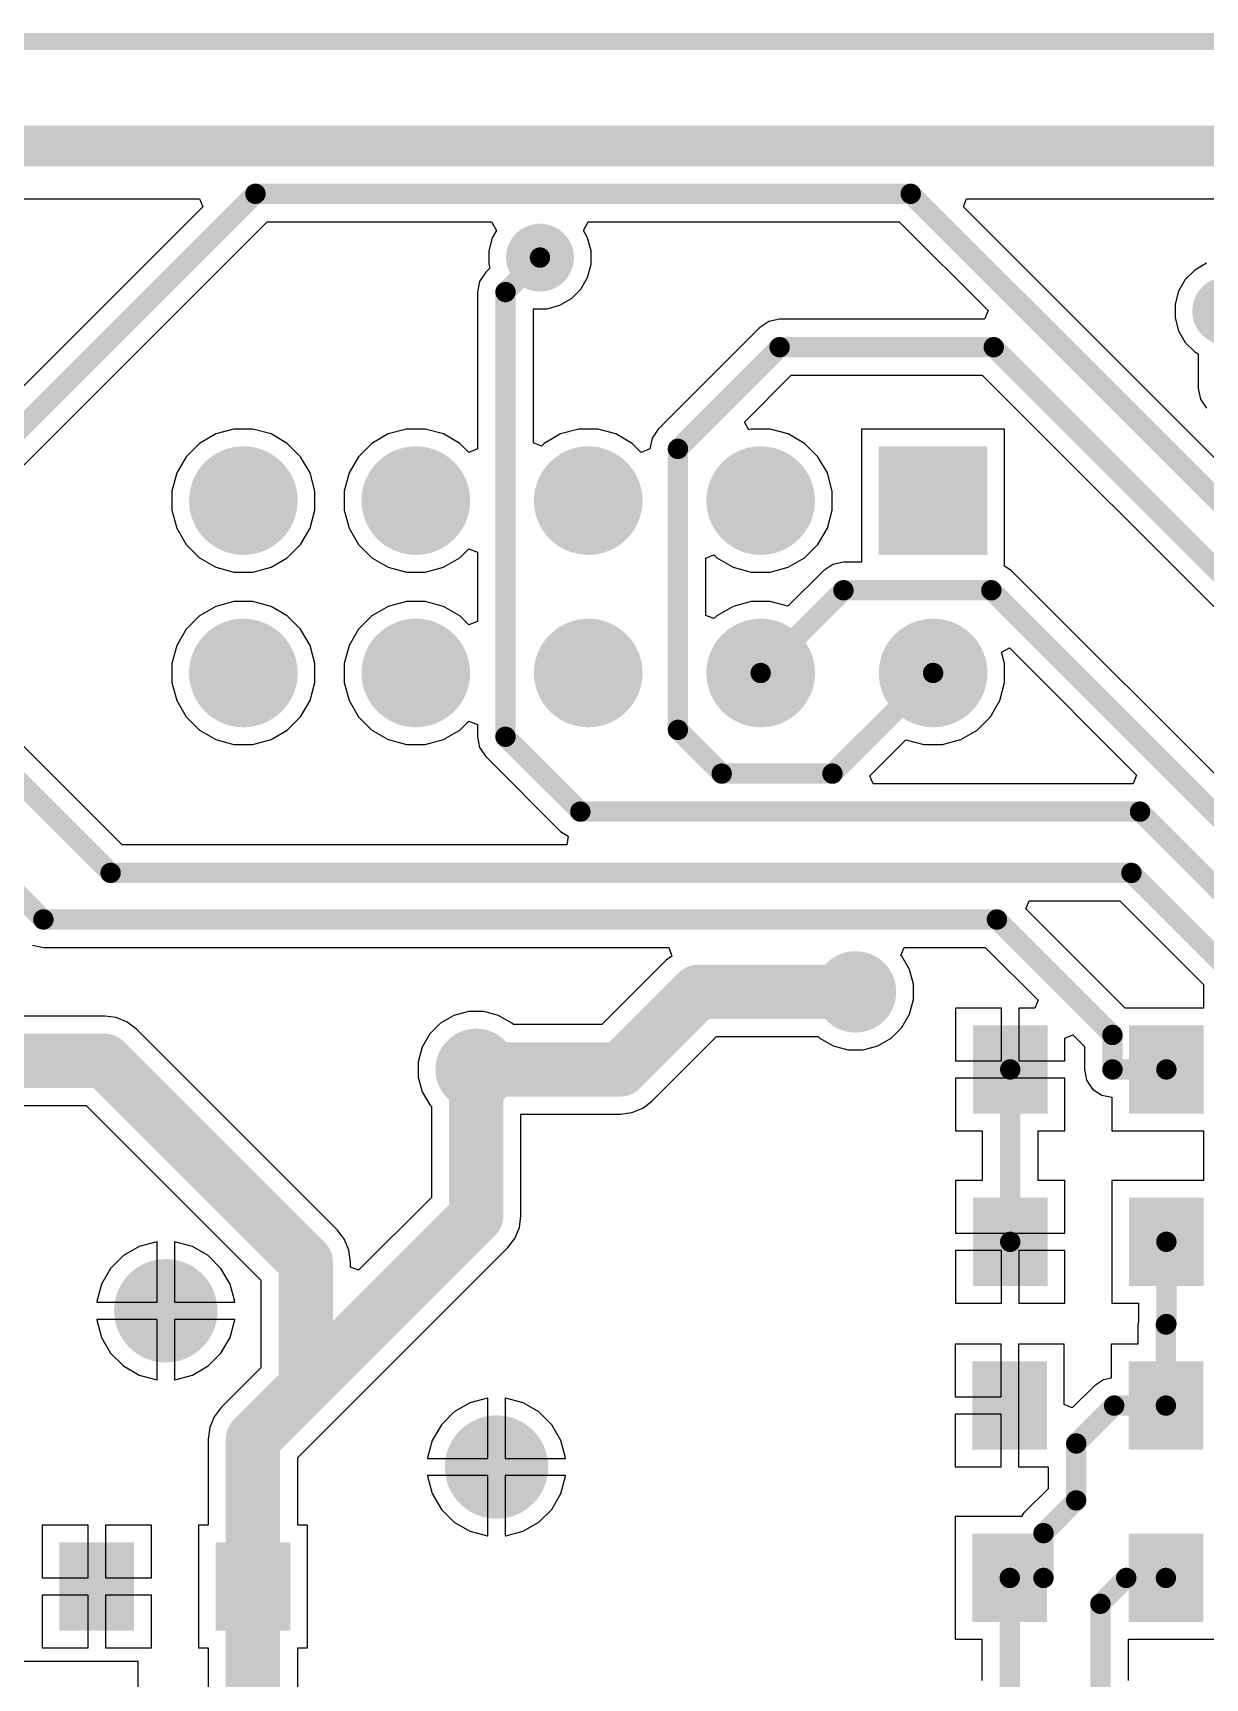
# Model space of a CAD drawing. Header units: millimetres. Extents: x 36.4 to 113.6, y 66.6 to 115.9.
# Drawn here: x 63.83 to 81.1, y 91.62 to 115.86 of the extents above; entities that cross this region are included whole.
import ezdxf

# ---------------------------------------------------------------- set-up
doc = ezdxf.new("R2010")
doc.units = ezdxf.units.MM
for name, color, linetype in [('Mechanical1', 6, 'Continuous'), ('PadHoleLayer', 156, 'Continuous'), ('TopLayer', 1, 'Continuous'), ('ViaHoleLayer', 16, 'Continuous')]:
    doc.layers.add(name, color=color, linetype=linetype)

# ---------------------------------------------------------------- blocks, each defined once
blk = doc.blocks.new('PLD_10_1')
at = {"layer": 'PadHoleLayer'}
h = blk.add_hatch(color=156, dxfattribs=at)
edge = h.paths.add_edge_path()
edge.add_arc((-1.27, 5.08), 0.5, 0, 360)
h = blk.add_hatch(color=156, dxfattribs=at)
edge = h.paths.add_edge_path()
edge.add_arc((1.27, 5.08), 0.5, 0, 360)
h = blk.add_hatch(color=156, dxfattribs=at)
edge = h.paths.add_edge_path()
edge.add_arc((-1.27, 2.54), 0.5, 0, 360)
h = blk.add_hatch(color=156, dxfattribs=at)
edge = h.paths.add_edge_path()
edge.add_arc((1.27, 2.54), 0.5, 0, 360)
h = blk.add_hatch(color=156, dxfattribs=at)
edge = h.paths.add_edge_path()
edge.add_arc((-1.27, 0), 0.5, 0, 360)
h = blk.add_hatch(color=156, dxfattribs=at)
edge = h.paths.add_edge_path()
edge.add_arc((1.27, 0), 0.5, 0, 360)
h = blk.add_hatch(color=156, dxfattribs=at)
edge = h.paths.add_edge_path()
edge.add_arc((-1.27, -2.54), 0.5, 0, 360)
h = blk.add_hatch(color=156, dxfattribs=at)
edge = h.paths.add_edge_path()
edge.add_arc((1.27, -2.54), 0.5, 0, 360)
h = blk.add_hatch(color=156, dxfattribs=at)
edge = h.paths.add_edge_path()
edge.add_arc((-1.27, -5.08), 0.5, 0, 360)
h = blk.add_hatch(color=156, dxfattribs=at)
edge = h.paths.add_edge_path()
edge.add_arc((1.27, -5.08), 0.5, 0, 360)
at = {"layer": 'TopLayer'}
blk.add_hatch(color=1, dxfattribs=at).paths.add_polyline_path([(-2.07, 5.88), (-0.47, 5.88), (-0.47, 4.28), (-2.07, 4.28)])
h = blk.add_hatch(color=1, dxfattribs=at)
edge = h.paths.add_edge_path()
edge.add_arc((1.27, 5.08), 0.8, 0, 360)
h = blk.add_hatch(color=1, dxfattribs=at)
edge = h.paths.add_edge_path()
edge.add_arc((-1.27, 2.54), 0.8, 0, 360)
h = blk.add_hatch(color=1, dxfattribs=at)
edge = h.paths.add_edge_path()
edge.add_arc((1.27, 2.54), 0.8, 0, 360)
h = blk.add_hatch(color=1, dxfattribs=at)
edge = h.paths.add_edge_path()
edge.add_arc((-1.27, 0), 0.8, 0, 360)
h = blk.add_hatch(color=1, dxfattribs=at)
edge = h.paths.add_edge_path()
edge.add_arc((1.27, 0), 0.8, 0, 360)
h = blk.add_hatch(color=1, dxfattribs=at)
edge = h.paths.add_edge_path()
edge.add_arc((-1.27, -2.54), 0.8, 0, 360)
h = blk.add_hatch(color=1, dxfattribs=at)
edge = h.paths.add_edge_path()
edge.add_arc((1.27, -2.54), 0.8, 0, 360)
h = blk.add_hatch(color=1, dxfattribs=at)
edge = h.paths.add_edge_path()
edge.add_arc((-1.27, -5.08), 0.8, 0, 360)
h = blk.add_hatch(color=1, dxfattribs=at)
edge = h.paths.add_edge_path()
edge.add_arc((1.27, -5.08), 0.8, 0, 360)
blk = doc.blocks.new('C0805_24')
at = {"layer": 'TopLayer'}
for points in [[(-1.7, 0.65), (-0.6, 0.65), (-0.6, -0.65), (-1.7, -0.65)], [(0.6, 0.65), (1.7, 0.65), (1.7, -0.65), (0.6, -0.65)]]:
    blk.add_hatch(color=1, dxfattribs=at).paths.add_polyline_path(points)
blk = doc.blocks.new('R0805_45')
at = {"layer": 'TopLayer'}
for points in [[(-1.7, 0.65), (-0.6, 0.65), (-0.6, -0.65), (-1.7, -0.65)], [(0.6, 0.65), (1.7, 0.65), (1.7, -0.65), (0.6, -0.65)]]:
    blk.add_hatch(color=1, dxfattribs=at).paths.add_polyline_path(points)
blk = doc.blocks.new('C0805_53')
at = {"layer": 'TopLayer'}
for points in [[(-1.7, 0.65), (-0.6, 0.65), (-0.6, -0.65), (-1.7, -0.65)], [(0.6, 0.65), (1.7, 0.65), (1.7, -0.65), (0.6, -0.65)]]:
    blk.add_hatch(color=1, dxfattribs=at).paths.add_polyline_path(points)
blk = doc.blocks.new('C0805_55')
at = {"layer": 'TopLayer'}
for points in [[(-1.7, 0.65), (-0.6, 0.65), (-0.6, -0.65), (-1.7, -0.65)], [(0.6, 0.65), (1.7, 0.65), (1.7, -0.65), (0.6, -0.65)]]:
    blk.add_hatch(color=1, dxfattribs=at).paths.add_polyline_path(points)
blk = doc.blocks.new('C0805_56')
at = {"layer": 'TopLayer'}
for points in [[(-1.7, 0.65), (-0.6, 0.65), (-0.6, -0.65), (-1.7, -0.65)], [(0.6, 0.65), (1.7, 0.65), (1.7, -0.65), (0.6, -0.65)]]:
    blk.add_hatch(color=1, dxfattribs=at).paths.add_polyline_path(points)

msp = doc.modelspace()

# ---------------------------------------------------------------- hatches: boundary and pattern name
at = {"layer": 'PadHoleLayer'}
h = msp.add_hatch(color=156, dxfattribs=at)
edge = h.paths.add_edge_path()
edge.add_arc((65.786, 97.028), 0.381, 0, 360)
h = msp.add_hatch(color=156, dxfattribs=at)
edge = h.paths.add_edge_path()
edge.add_arc((70.658, 94.725), 0.381, 0, 360)
at = {"layer": 'TopLayer'}
h = msp.add_hatch(color=1, dxfattribs=at)
edge = h.paths.add_edge_path()
edge.add_arc((71.298, 112.547), 0.5, 0, 360)
h = msp.add_hatch(color=1, dxfattribs=at)
edge = h.paths.add_edge_path()
edge.add_arc((81.407, 111.76), 0.5, 0, 360)
h = msp.add_hatch(color=1, dxfattribs=at)
edge = h.paths.add_edge_path()
edge.add_arc((75.946, 101.727), 0.6, 0, 360)
h = msp.add_hatch(color=1, dxfattribs=at)
edge = h.paths.add_edge_path()
edge.add_arc((70.358, 100.584), 0.6, 0, 360)
h = msp.add_hatch(color=1, dxfattribs=at)
edge = h.paths.add_edge_path()
edge.add_arc((65.786, 97.028), 0.762, 0, 360)
h = msp.add_hatch(color=1, dxfattribs=at)
edge = h.paths.add_edge_path()
edge.add_arc((70.658, 94.725), 0.762, 0, 360)
at = {"layer": 'ViaHoleLayer'}
h = msp.add_hatch(color=16, dxfattribs=at)
edge = h.paths.add_edge_path()
edge.add_arc((71.298, 112.547), 0.2, 0, 360)
h = msp.add_hatch(color=16, dxfattribs=at)
edge = h.paths.add_edge_path()
edge.add_arc((75.946, 101.727), 0.3, 0, 360)
h = msp.add_hatch(color=16, dxfattribs=at)
edge = h.paths.add_edge_path()
edge.add_arc((70.358, 100.584), 0.3, 0, 360)

# ---------------------------------------------------------------- linework, layer by layer
at = {"layer": 'Mechanical1', "const_width": 0.254}
msp.add_lwpolyline([(36.505, 115.731), (113.505, 115.731)], dxfattribs=at)
at = {"layer": 'TopLayer'}
for p, q in [((58.115, 113.411), (66.282, 113.411)), ((66.331, 113.294), (60.34, 107.303)), ((66.282, 113.411), (66.331, 113.294)), ((77.535, 113.294), (77.583, 113.411)), ((82.284, 108.544), (77.535, 113.294)), ((77.583, 113.411), (81.84, 113.411)), ((61.582, 107.38), (67.277, 113.075)), ((67.277, 113.075), (70.586, 113.075)), ((70.586, 113.075), (70.659, 112.948)), ((71.937, 112.948), (72.009, 113.075)), ((72.009, 113.075), (76.588, 113.075)), ((76.588, 113.075), (77.898, 111.766)), ((70.595, 112.838), (70.544, 112.647)), ((70.659, 112.948), (70.595, 112.838)), ((72, 112.838), (71.937, 112.948)), ((72.052, 112.647), (72, 112.838)), ((70.544, 112.647), (70.544, 112.448)), ((72.052, 112.448), (72.052, 112.647)), ((70.499, 112.331), (70.409, 112.197)), ((70.559, 112.391), (70.499, 112.331)), ((70.544, 112.448), (70.559, 112.391)), ((71.901, 112.084), (72, 112.256)), ((72, 112.256), (72.052, 112.448)), ((80.944, 112.363), (80.804, 112.223)), ((81.116, 112.463), (80.944, 112.363)), ((70.409, 112.197), (70.378, 112.039)), ((70.378, 112.039), (70.378, 109.727)), ((71.761, 111.944), (71.901, 112.084)), ((80.704, 112.051), (80.653, 111.859)), ((80.804, 112.223), (80.704, 112.051)), ((71.202, 109.815), (71.202, 111.793)), ((71.202, 111.793), (71.397, 111.793)), ((71.397, 111.793), (71.589, 111.845)), ((71.589, 111.845), (71.761, 111.944)), ((77.898, 111.766), (77.845, 111.639)), ((80.653, 111.859), (80.653, 111.661)), ((74.537, 111.518), (73.039, 110.019)), ((74.671, 111.607), (74.537, 111.518)), ((74.828, 111.639), (74.671, 111.607)), ((77.845, 111.639), (74.828, 111.639)), ((80.653, 111.661), (80.704, 111.469)), ((80.704, 111.469), (80.804, 111.297)), ((80.804, 111.297), (80.944, 111.157)), ((80.944, 111.157), (80.995, 111.127)), ((80.995, 111.127), (80.995, 110.617)), ((74.309, 110.124), (74.999, 110.815)), ((74.999, 110.815), (77.811, 110.815)), ((77.811, 110.815), (81.757, 106.869)), ((80.995, 110.617), (81.026, 110.459)), ((81.026, 110.459), (81.116, 110.326)), ((74.374, 110.01), (74.309, 110.124)), ((66.522, 109.948), (66.282, 109.809)), ((66.79, 110.02), (66.522, 109.948)), ((67.068, 110.02), (66.79, 110.02)), ((67.336, 109.948), (67.068, 110.02)), ((67.576, 109.809), (67.336, 109.948)), ((69.062, 109.948), (68.822, 109.809)), ((69.33, 110.02), (69.062, 109.948)), ((69.608, 110.02), (69.33, 110.02)), ((69.876, 109.948), (69.608, 110.02)), ((70.116, 109.809), (69.876, 109.948)), ((71.602, 109.948), (71.362, 109.809)), ((71.87, 110.02), (71.602, 109.948)), ((72.148, 110.02), (71.87, 110.02)), ((72.416, 109.948), (72.148, 110.02)), ((72.656, 109.809), (72.416, 109.948)), ((72.949, 109.886), (72.918, 109.728)), ((73.039, 110.019), (72.949, 109.886)), ((74.41, 110.02), (74.374, 110.01)), ((74.688, 110.02), (74.41, 110.02)), ((74.956, 109.948), (74.688, 110.02)), ((75.196, 109.809), (74.956, 109.948)), ((78.143, 110.02), (76.035, 110.02)), ((76.035, 110.02), (76.035, 108.057)), ((78.143, 108), (78.143, 110.02)), ((66.086, 109.613), (65.947, 109.373)), ((66.282, 109.809), (66.086, 109.613)), ((67.772, 109.613), (67.576, 109.809)), ((67.911, 109.373), (67.772, 109.613)), ((68.626, 109.613), (68.487, 109.373)), ((68.822, 109.809), (68.626, 109.613)), ((70.251, 109.675), (70.116, 109.809)), ((70.378, 109.727), (70.251, 109.675)), ((71.319, 109.767), (71.202, 109.815)), ((71.362, 109.809), (71.319, 109.767)), ((72.791, 109.675), (72.656, 109.809)), ((72.918, 109.727), (72.791, 109.675)), ((72.918, 109.728), (72.918, 109.727)), ((75.392, 109.613), (75.196, 109.809)), ((75.531, 109.373), (75.392, 109.613)), ((65.947, 109.373), (65.875, 109.105)), ((67.983, 109.105), (67.911, 109.373)), ((68.487, 109.373), (68.415, 109.105)), ((75.603, 109.105), (75.531, 109.373)), ((65.875, 109.105), (65.875, 108.827)), ((67.983, 108.827), (67.983, 109.105)), ((68.415, 109.105), (68.415, 108.827)), ((75.603, 108.827), (75.603, 109.105)), ((65.875, 108.827), (65.947, 108.559)), ((67.911, 108.559), (67.983, 108.827)), ((68.415, 108.827), (68.487, 108.559)), ((75.531, 108.559), (75.603, 108.827)), ((65.947, 108.559), (66.086, 108.319)), ((67.772, 108.319), (67.911, 108.559)), ((68.487, 108.559), (68.626, 108.319)), ((75.392, 108.319), (75.531, 108.559)), ((66.086, 108.319), (66.282, 108.123)), ((67.576, 108.123), (67.772, 108.319)), ((68.626, 108.319), (68.822, 108.123)), ((70.116, 108.123), (70.251, 108.257)), ((70.251, 108.257), (70.378, 108.205)), ((70.378, 108.205), (70.378, 107.187)), ((73.742, 108.117), (73.859, 108.165)), ((73.859, 108.165), (73.902, 108.123)), ((75.196, 108.123), (75.392, 108.319)), ((66.282, 108.123), (66.522, 107.984)), ((66.522, 107.984), (66.79, 107.912)), ((66.79, 107.912), (67.068, 107.912)), ((67.068, 107.912), (67.336, 107.984)), ((67.336, 107.984), (67.576, 108.123)), ((68.822, 108.123), (69.062, 107.984)), ((69.062, 107.984), (69.33, 107.912)), ((69.33, 107.912), (69.608, 107.912)), ((69.608, 107.912), (69.876, 107.984)), ((69.876, 107.984), (70.116, 108.123)), ((73.742, 107.275), (73.742, 108.117)), ((73.902, 108.123), (74.142, 107.984)), ((74.142, 107.984), (74.41, 107.912)), ((74.41, 107.912), (74.688, 107.912)), ((74.688, 107.912), (74.956, 107.984)), ((75.477, 107.936), (74.95, 107.41)), ((74.956, 107.984), (75.196, 108.123)), ((75.611, 108.026), (75.477, 107.936)), ((75.768, 108.057), (75.611, 108.026)), ((76.035, 108.057), (75.768, 108.057)), ((78.238, 107.936), (78.143, 108)), ((84.755, 101.419), (78.238, 107.936)), ((66.522, 107.408), (66.282, 107.269)), ((66.79, 107.48), (66.522, 107.408)), ((67.068, 107.48), (66.79, 107.48)), ((67.336, 107.408), (67.068, 107.48)), ((67.576, 107.269), (67.336, 107.408)), ((69.062, 107.408), (68.822, 107.269)), ((69.33, 107.48), (69.062, 107.408)), ((69.608, 107.48), (69.33, 107.48)), ((69.876, 107.408), (69.608, 107.48)), ((70.116, 107.269), (69.876, 107.408)), ((74.142, 107.408), (73.902, 107.269)), ((74.41, 107.48), (74.142, 107.408)), ((74.688, 107.48), (74.41, 107.48)), ((74.95, 107.41), (74.688, 107.48)), ((66.282, 107.269), (66.086, 107.073)), ((67.772, 107.073), (67.576, 107.269)), ((68.822, 107.269), (68.626, 107.073)), ((70.251, 107.135), (70.116, 107.269)), ((70.378, 107.187), (70.251, 107.135)), ((73.859, 107.227), (73.742, 107.275)), ((73.902, 107.269), (73.859, 107.227)), ((66.086, 107.073), (65.947, 106.833)), ((67.911, 106.833), (67.772, 107.073)), ((68.626, 107.073), (68.487, 106.833)), ((65.947, 106.833), (65.875, 106.565)), ((67.983, 106.565), (67.911, 106.833)), ((68.487, 106.833), (68.415, 106.565)), ((78.098, 106.731), (78.212, 106.797)), ((78.143, 106.565), (78.098, 106.731)), ((78.212, 106.797), (80.087, 104.922)), ((65.875, 106.565), (65.875, 106.287)), ((67.983, 106.287), (67.983, 106.565)), ((68.415, 106.565), (68.415, 106.287)), ((78.143, 106.287), (78.143, 106.565)), ((65.144, 103.892), (62.639, 106.397)), ((65.875, 106.287), (65.947, 106.019)), ((67.911, 106.019), (67.983, 106.287)), ((68.415, 106.287), (68.487, 106.019)), ((78.071, 106.019), (78.143, 106.287)), ((65.947, 106.019), (66.086, 105.779)), ((67.772, 105.779), (67.911, 106.019)), ((68.487, 106.019), (68.626, 105.779)), ((77.932, 105.779), (78.071, 106.019)), ((66.086, 105.779), (66.282, 105.583)), ((67.576, 105.583), (67.772, 105.779)), ((68.626, 105.779), (68.822, 105.583)), ((70.116, 105.583), (70.251, 105.717)), ((70.251, 105.717), (70.378, 105.665)), ((77.736, 105.583), (77.932, 105.779)), ((66.282, 105.583), (66.522, 105.444)), ((67.336, 105.444), (67.576, 105.583)), ((68.822, 105.583), (69.062, 105.444)), ((69.876, 105.444), (70.116, 105.583)), ((70.378, 105.665), (70.378, 105.486)), ((70.378, 105.486), (70.409, 105.329)), ((77.496, 105.444), (77.736, 105.583)), ((66.522, 105.444), (66.79, 105.372)), ((66.79, 105.372), (67.068, 105.372)), ((67.068, 105.372), (67.336, 105.444)), ((69.062, 105.444), (69.33, 105.372)), ((69.33, 105.372), (69.608, 105.372)), ((69.608, 105.372), (69.876, 105.444)), ((70.409, 105.329), (70.499, 105.195)), ((76.158, 104.912), (76.688, 105.442)), ((76.688, 105.442), (76.95, 105.372)), ((76.95, 105.372), (77.228, 105.372)), ((77.228, 105.372), (77.496, 105.444)), ((70.499, 105.195), (71.602, 104.092)), ((76.206, 104.795), (76.158, 104.912)), ((80.035, 104.795), (76.206, 104.795)), ((80.087, 104.922), (80.035, 104.795)), ((71.602, 104.092), (71.711, 104.019)), ((71.711, 104.019), (71.692, 103.895)), ((71.69, 103.892), (65.144, 103.892)), ((71.692, 103.895), (71.69, 103.892)), ((78.455, 102.95), (78.503, 103.068)), ((78.503, 103.068), (79.839, 103.068)), ((79.839, 103.068), (81.071, 101.836)), ((79.917, 101.488), (78.455, 102.95)), ((63.825, 102.413), (63.983, 102.382)), ((63.983, 102.382), (73.195, 102.382)), ((73.195, 102.382), (73.238, 102.255)), ((76.616, 102.265), (76.665, 102.382)), ((76.665, 102.382), (77.858, 102.382)), ((77.858, 102.382), (78.635, 101.605)), ((73.158, 102.193), (72.209, 101.244)), ((73.238, 102.255), (73.158, 102.193)), ((76.629, 102.251), (76.616, 102.265)), ((76.742, 102.057), (76.629, 102.251)), ((76.8, 101.839), (76.742, 102.057)), ((76.8, 101.615), (76.8, 101.839)), ((81.071, 101.836), (81.071, 101.488)), ((76.742, 101.397), (76.8, 101.615)), ((78.635, 101.605), (78.586, 101.488)), ((64.886, 101.371), (60.411, 101.371)), ((65.057, 101.348), (64.886, 101.371)), ((65.216, 101.282), (65.057, 101.348)), ((70.028, 101.38), (69.834, 101.267)), ((70.246, 101.438), (70.028, 101.38)), ((70.47, 101.438), (70.246, 101.438)), ((70.688, 101.38), (70.47, 101.438)), ((70.882, 101.267), (70.688, 101.38)), ((76.629, 101.203), (76.742, 101.397)), ((78.098, 101.488), (77.421, 101.488)), ((77.421, 101.488), (77.421, 100.711)), ((78.098, 100.711), (78.098, 101.488)), ((78.586, 101.488), (78.352, 101.488)), ((78.352, 101.488), (78.352, 100.711)), ((81.071, 101.488), (79.917, 101.488)), ((65.353, 101.177), (65.216, 101.282)), ((68.313, 98.217), (65.353, 101.177)), ((69.675, 101.108), (69.562, 100.914)), ((69.834, 101.267), (69.675, 101.108)), ((70.906, 101.244), (70.882, 101.267)), ((72.209, 101.244), (70.906, 101.244)), ((76.47, 101.044), (76.629, 101.203)), ((79.029, 101.045), (79.146, 101.094)), ((79.146, 101.094), (79.319, 100.921)), ((69.562, 100.914), (69.504, 100.696)), ((72.948, 100.118), (73.898, 101.067)), ((73.898, 101.067), (75.398, 101.067)), ((75.398, 101.067), (75.422, 101.044)), ((75.422, 101.044), (75.616, 100.931)), ((75.616, 100.931), (75.834, 100.873)), ((75.834, 100.873), (76.058, 100.873)), ((76.058, 100.873), (76.276, 100.931)), ((76.276, 100.931), (76.47, 101.044)), ((79.029, 100.711), (79.029, 101.045)), ((79.319, 100.921), (79.319, 100.584)), ((69.504, 100.696), (69.504, 100.472)), ((77.421, 100.711), (78.098, 100.711)), ((78.352, 100.711), (79.029, 100.711)), ((69.504, 100.472), (69.562, 100.254)), ((78.225, 100.457), (77.421, 100.457)), ((77.421, 100.457), (77.421, 99.68)), ((79.029, 100.457), (78.225, 100.457)), ((79.029, 99.68), (79.029, 100.457)), ((79.319, 100.584), (79.35, 100.426)), ((79.35, 100.426), (79.439, 100.293)), ((69.562, 100.254), (69.675, 100.06)), ((79.439, 100.293), (79.573, 100.203)), ((79.573, 100.203), (79.721, 100.174)), ((79.721, 100.174), (79.721, 99.68)), ((60.223, 100.051), (64.613, 100.051)), ((64.613, 100.051), (67.187, 97.477)), ((69.675, 100.06), (69.698, 100.036)), ((69.698, 100.036), (69.698, 98.698)), ((71.018, 98.425), (71.018, 99.924)), ((71.018, 99.924), (72.482, 99.924)), ((72.482, 99.924), (72.653, 99.947)), ((72.653, 99.947), (72.812, 100.013)), ((72.812, 100.013), (72.948, 100.118)), ((77.421, 99.68), (77.813, 99.68)), ((77.813, 99.68), (77.813, 98.948)), ((78.637, 98.948), (78.637, 99.68)), ((78.637, 99.68), (79.029, 99.68)), ((79.721, 99.68), (81.071, 99.68)), ((81.071, 99.68), (81.071, 98.948)), ((77.813, 98.948), (77.421, 98.948)), ((77.421, 98.948), (77.421, 98.171)), ((79.029, 98.948), (78.637, 98.948)), ((79.029, 98.171), (79.029, 98.948)), ((81.071, 98.948), (79.721, 98.948)), ((79.721, 98.948), (79.721, 97.14)), ((69.698, 98.698), (68.624, 97.624)), ((68.418, 98.08), (68.313, 98.217)), ((70.929, 98.095), (70.995, 98.254)), ((70.995, 98.254), (71.018, 98.425)), ((65.394, 97.975), (65.162, 97.841)), ((65.652, 98.044), (65.394, 97.975)), ((65.659, 98.044), (65.652, 98.044)), ((65.659, 97.155), (65.659, 98.044)), ((65.92, 98.044), (65.913, 98.044)), ((65.913, 98.044), (65.913, 97.155)), ((66.178, 97.975), (65.92, 98.044)), ((66.41, 97.841), (66.178, 97.975)), ((68.313, 95.448), (70.824, 97.959)), ((68.484, 97.921), (68.418, 98.08)), ((70.824, 97.959), (70.929, 98.095)), ((77.421, 98.171), (78.225, 98.171)), ((78.225, 98.171), (79.029, 98.171)), ((65.162, 97.841), (64.973, 97.652)), ((66.599, 97.652), (66.41, 97.841)), ((68.507, 97.75), (68.484, 97.921)), ((68.507, 97.672), (68.507, 97.75)), ((78.098, 97.917), (77.421, 97.917)), ((77.421, 97.917), (77.421, 97.14)), ((78.098, 97.14), (78.098, 97.917)), ((79.029, 97.917), (78.352, 97.917)), ((78.352, 97.917), (78.352, 97.14)), ((79.029, 97.14), (79.029, 97.917)), ((64.973, 97.652), (64.839, 97.42)), ((66.733, 97.42), (66.599, 97.652)), ((67.187, 97.477), (67.187, 96.187)), ((68.624, 97.624), (68.507, 97.672)), ((64.839, 97.42), (64.77, 97.162)), ((66.802, 97.162), (66.733, 97.42)), ((64.77, 97.162), (64.77, 97.155)), ((64.77, 97.155), (65.659, 97.155)), ((65.913, 97.155), (66.802, 97.155)), ((66.802, 97.155), (66.802, 97.162)), ((77.421, 97.14), (78.098, 97.14)), ((78.352, 97.14), (79.029, 97.14)), ((79.721, 97.14), (80.113, 97.14)), ((80.113, 97.14), (80.113, 96.86)), ((65.659, 96.901), (64.77, 96.901)), ((64.77, 96.901), (64.77, 96.894)), ((64.77, 96.894), (64.839, 96.636)), ((65.659, 96.012), (65.659, 96.901)), ((66.802, 96.901), (65.913, 96.901)), ((65.913, 96.901), (65.913, 96.012)), ((66.733, 96.636), (66.802, 96.894)), ((66.802, 96.894), (66.802, 96.901)), ((80.113, 96.86), (80.106, 96.825)), ((80.106, 96.825), (80.106, 96.535)), ((64.839, 96.636), (64.973, 96.404)), ((66.599, 96.404), (66.733, 96.636)), ((78.091, 96.535), (77.414, 96.535)), ((77.414, 96.535), (77.414, 95.758)), ((78.091, 95.758), (78.091, 96.535)), ((79.022, 96.535), (78.345, 96.535)), ((78.345, 96.535), (78.345, 95.631)), ((79.022, 95.645), (79.022, 96.535)), ((80.106, 96.535), (79.714, 96.535)), ((79.714, 96.535), (79.714, 96.035)), ((64.973, 96.404), (65.162, 96.215)), ((66.41, 96.215), (66.599, 96.404)), ((65.162, 96.215), (65.394, 96.081)), ((65.394, 96.081), (65.652, 96.012)), ((65.652, 96.012), (65.659, 96.012)), ((65.913, 96.012), (65.92, 96.012)), ((65.92, 96.012), (66.178, 96.081)), ((66.178, 96.081), (66.41, 96.215)), ((67.187, 96.187), (66.604, 95.603)), ((79.598, 96.012), (79.465, 95.922)), ((79.714, 96.035), (79.598, 96.012)), ((79.465, 95.922), (79.139, 95.597)), ((66.604, 95.603), (66.499, 95.467)), ((70.035, 95.538), (69.845, 95.349)), ((70.266, 95.672), (70.035, 95.538)), ((70.525, 95.741), (70.266, 95.672)), ((70.531, 95.741), (70.525, 95.741)), ((70.531, 94.852), (70.531, 95.741)), ((70.792, 95.741), (70.785, 95.741)), ((70.785, 95.741), (70.785, 94.852)), ((71.051, 95.672), (70.792, 95.741)), ((71.282, 95.538), (71.051, 95.672)), ((71.471, 95.349), (71.282, 95.538)), ((77.414, 95.758), (78.091, 95.758)), ((78.345, 95.631), (78.345, 94.727)), ((79.139, 95.597), (79.022, 95.645)), ((66.433, 95.308), (66.41, 95.137)), ((66.499, 95.467), (66.433, 95.308)), ((67.73, 94.864), (68.313, 95.448)), ((69.845, 95.349), (69.712, 95.117)), ((71.605, 95.117), (71.471, 95.349)), ((78.091, 95.504), (77.414, 95.504)), ((77.414, 95.504), (77.414, 94.727)), ((78.091, 94.727), (78.091, 95.504)), ((66.41, 95.137), (66.41, 93.868)), ((69.712, 95.117), (69.642, 94.859)), ((71.674, 94.859), (71.605, 95.117)), ((67.73, 93.868), (67.73, 94.864)), ((69.642, 94.859), (69.642, 94.852)), ((69.642, 94.852), (70.531, 94.852)), ((70.785, 94.852), (71.674, 94.852)), ((71.674, 94.852), (71.674, 94.859)), ((70.531, 94.598), (69.642, 94.598)), ((69.642, 94.598), (69.642, 94.591)), ((69.642, 94.591), (69.712, 94.333)), ((70.531, 93.709), (70.531, 94.598)), ((71.674, 94.598), (70.785, 94.598)), ((70.785, 94.598), (70.785, 93.709)), ((71.605, 94.333), (71.674, 94.591)), ((71.674, 94.591), (71.674, 94.598)), ((77.414, 94.727), (78.091, 94.727)), ((78.345, 94.727), (78.785, 94.727)), ((78.785, 94.727), (78.785, 94.405)), ((69.712, 94.333), (69.845, 94.101)), ((71.471, 94.101), (71.605, 94.333)), ((78.785, 94.405), (78.423, 94.043)), ((69.845, 94.101), (70.035, 93.912)), ((71.282, 93.912), (71.471, 94.101)), ((64.643, 93.868), (63.966, 93.868)), ((63.966, 93.868), (63.966, 93.091)), ((64.643, 93.091), (64.643, 93.868)), ((65.574, 93.868), (64.897, 93.868)), ((64.897, 93.868), (64.897, 93.091)), ((65.574, 93.091), (65.574, 93.868)), ((66.41, 93.868), (66.266, 93.868)), ((66.266, 93.868), (66.266, 92.06)), ((67.874, 93.868), (67.73, 93.868)), ((67.874, 92.06), (67.874, 93.868)), ((70.035, 93.912), (70.266, 93.778)), ((71.051, 93.778), (71.282, 93.912)), ((78.391, 93.995), (77.414, 93.995)), ((77.414, 93.995), (77.414, 92.187)), ((78.423, 94.043), (78.391, 93.995)), ((70.266, 93.778), (70.525, 93.709)), ((70.525, 93.709), (70.531, 93.709)), ((70.785, 93.709), (70.792, 93.709)), ((70.792, 93.709), (71.051, 93.778)), ((63.966, 93.091), (64.643, 93.091)), ((64.897, 93.091), (65.574, 93.091)), ((64.643, 92.837), (63.966, 92.837)), ((63.966, 92.837), (63.966, 92.06)), ((64.643, 92.06), (64.643, 92.837)), ((65.574, 92.837), (64.897, 92.837)), ((64.897, 92.837), (64.897, 92.06)), ((65.574, 92.06), (65.574, 92.837)), ((77.414, 92.187), (77.806, 92.187)), ((77.806, 92.187), (77.806, 91.582)), ((79.965, 91.582), (79.965, 92.187)), ((79.965, 92.187), (81.322, 92.187)), ((63.966, 92.06), (64.643, 92.06)), ((64.897, 92.06), (65.574, 92.06)), ((66.266, 92.06), (66.41, 92.06)), ((66.41, 92.06), (66.41, 86.873)), ((67.73, 86.6), (67.73, 92.06)), ((67.73, 92.06), (67.874, 92.06)), ((65.379, 91.859), (61.621, 91.859)), ((65.379, 89.201), (65.379, 91.859))]:
    msp.add_line(p, q, dxfattribs=at)
for points, const_width in [([(48.151, 114.191), (81.859, 114.191)], 0.6), ([(60.452, 106.832), (67.107, 113.487)], 0.3), ([(67.107, 113.487), (76.759, 113.487)], 0.3), ([(76.759, 113.487), (82.804, 107.442)], 0.3), ([(70.79, 112.039), (71.298, 112.547)], 0.3), ([(70.79, 105.486), (70.79, 112.039)], 0.3), ([(73.33, 109.728), (74.828, 111.227)], 0.3), ([(74.828, 111.227), (77.982, 111.227)], 0.3), ([(77.982, 111.227), (82.169, 107.039)], 0.3), ([(73.33, 105.588), (73.33, 109.728)], 0.3), ([(74.549, 106.426), (75.768, 107.645)], 0.3), ([(75.768, 107.645), (77.947, 107.645)], 0.3), ([(77.947, 107.645), (84.69, 100.902)], 0.3), ([(61.9, 106.553), (64.973, 103.48)], 0.3), ([(60.452, 106.324), (63.983, 102.794)], 0.3), ([(75.606, 104.943), (77.089, 106.426)], 0.3), ([(73.33, 105.588), (73.975, 104.943)], 0.3), ([(70.79, 105.486), (71.893, 104.383)], 0.3), ([(73.975, 104.943), (75.606, 104.943)], 0.3), ([(71.893, 104.383), (80.137, 104.383)], 0.3), ([(80.137, 104.383), (82.499, 102.021)], 0.3), ([(64.973, 103.48), (80.01, 103.48)], 0.3), ([(80.01, 103.48), (81.483, 102.006)], 0.3), ([(63.983, 102.794), (78.029, 102.794)], 0.3), ([(78.029, 102.794), (79.731, 101.092)], 0.3), ([(72.482, 100.584), (73.625, 101.727)], 0.8), ([(73.625, 101.727), (75.946, 101.727)], 0.8), ([(59.563, 100.711), (64.886, 100.711)], 0.8), ([(64.886, 100.711), (67.847, 97.75)], 0.8), ([(79.731, 100.584), (79.731, 101.092)], 0.3), ([(70.358, 100.584), (72.482, 100.584)], 0.8), ([(70.358, 98.425), (70.358, 100.584)], 0.8), ([(78.225, 98.044), (78.225, 100.584)], 0.3), ([(79.731, 100.584), (80.525, 100.584)], 0.3), ([(67.847, 95.914), (70.358, 98.425)], 0.8), ([(80.525, 96.832), (80.525, 98.044)], 0.3), ([(67.847, 95.914), (67.847, 97.75)], 0.8), ([(80.518, 96.825), (80.525, 96.832)], 0.3), ([(80.518, 95.631), (80.518, 96.825)], 0.3), ([(67.07, 95.137), (67.847, 95.914)], 0.8), ([(79.197, 95.072), (79.756, 95.631)], 0.3), ([(79.756, 95.631), (80.518, 95.631)], 0.3), ([(67.07, 92.964), (67.07, 95.137)], 0.8), ([(79.197, 94.234), (79.197, 95.072)], 0.3), ([(78.715, 93.751), (79.197, 94.234)], 0.3), ([(78.715, 93.091), (78.715, 93.751)], 0.3), ([(67.07, 86.6), (67.07, 92.964)], 0.8), ([(78.218, 93.091), (78.715, 93.091)], 0.3), ([(78.218, 90.678), (78.218, 93.091)], 0.3), ([(79.553, 92.71), (79.934, 93.091)], 0.3), ([(79.934, 93.091), (80.518, 93.091)], 0.3), ([(79.553, 87.147), (79.553, 92.71)], 0.3)]:
    msp.add_lwpolyline(points, dxfattribs=dict(at, const_width=const_width))
for points, const_width in [([(67.032, 113.487, 1), (67.182, 113.487, 1)], 0.15), ([(67.032, 113.487, 1), (67.182, 113.487, 1)], 0.15), ([(76.684, 113.487, 1), (76.834, 113.487, 1)], 0.15), ([(76.684, 113.487, 1), (76.834, 113.487, 1)], 0.15), ([(71.223, 112.547, 1), (71.373, 112.547, 1)], 0.15), ([(70.715, 112.039, 1), (70.865, 112.039, 1)], 0.15), ([(70.715, 112.039, 1), (70.865, 112.039, 1)], 0.15), ([(74.753, 111.227, 1), (74.903, 111.227, 1)], 0.15), ([(74.753, 111.227, 1), (74.903, 111.227, 1)], 0.15), ([(77.907, 111.227, 1), (78.057, 111.227, 1)], 0.15), ([(77.907, 111.227, 1), (78.057, 111.227, 1)], 0.15), ([(73.255, 109.728, 1), (73.405, 109.728, 1)], 0.15), ([(73.255, 109.728, 1), (73.405, 109.728, 1)], 0.15), ([(75.693, 107.645, 1), (75.843, 107.645, 1)], 0.15), ([(75.693, 107.645, 1), (75.843, 107.645, 1)], 0.15), ([(77.872, 107.645, 1), (78.022, 107.645, 1)], 0.15), ([(77.872, 107.645, 1), (78.022, 107.645, 1)], 0.15), ([(74.474, 106.426, 1), (74.624, 106.426, 1)], 0.15), ([(77.014, 106.426, 1), (77.164, 106.426, 1)], 0.15), ([(73.255, 105.588, 1), (73.405, 105.588, 1)], 0.15), ([(73.255, 105.588, 1), (73.405, 105.588, 1)], 0.15), ([(70.715, 105.486, 1), (70.865, 105.486, 1)], 0.15), ([(70.715, 105.486, 1), (70.865, 105.486, 1)], 0.15), ([(73.9, 104.943, 1), (74.05, 104.943, 1)], 0.15), ([(73.9, 104.943, 1), (74.05, 104.943, 1)], 0.15), ([(75.531, 104.943, 1), (75.681, 104.943, 1)], 0.15), ([(75.531, 104.943, 1), (75.681, 104.943, 1)], 0.15), ([(71.818, 104.383, 1), (71.968, 104.383, 1)], 0.15), ([(71.818, 104.383, 1), (71.968, 104.383, 1)], 0.15), ([(80.062, 104.383, 1), (80.212, 104.383, 1)], 0.15), ([(80.062, 104.383, 1), (80.212, 104.383, 1)], 0.15), ([(64.898, 103.48, 1), (65.048, 103.48, 1)], 0.15), ([(64.898, 103.48, 1), (65.048, 103.48, 1)], 0.15), ([(79.935, 103.48, 1), (80.085, 103.48, 1)], 0.15), ([(79.935, 103.48, 1), (80.085, 103.48, 1)], 0.15), ([(63.908, 102.794, 1), (64.058, 102.794, 1)], 0.15), ([(63.908, 102.794, 1), (64.058, 102.794, 1)], 0.15), ([(77.954, 102.794, 1), (78.104, 102.794, 1)], 0.15), ([(77.954, 102.794, 1), (78.104, 102.794, 1)], 0.15), ([(73.425, 101.727, 1), (73.825, 101.727, 1)], 0.4), ([(73.425, 101.727, 1), (73.825, 101.727, 1)], 0.4), ([(75.746, 101.727, 1), (76.146, 101.727, 1)], 0.4), ([(64.686, 100.711, 1), (65.086, 100.711, 1)], 0.4), ([(64.686, 100.711, 1), (65.086, 100.711, 1)], 0.4), ([(79.656, 101.092, 1), (79.806, 101.092, 1)], 0.15), ([(79.656, 101.092, 1), (79.806, 101.092, 1)], 0.15), ([(70.158, 100.584, 1), (70.558, 100.584, 1)], 0.4), ([(70.158, 100.584, 1), (70.558, 100.584, 1)], 0.4), ([(72.282, 100.584, 1), (72.682, 100.584, 1)], 0.4), ([(72.282, 100.584, 1), (72.682, 100.584, 1)], 0.4), ([(78.15, 100.584, 1), (78.3, 100.584, 1)], 0.15), ([(79.656, 100.584, 1), (79.806, 100.584, 1)], 0.15), ([(79.656, 100.584, 1), (79.806, 100.584, 1)], 0.15), ([(80.45, 100.584, 1), (80.6, 100.584, 1)], 0.15), ([(70.158, 98.425, 1), (70.558, 98.425, 1)], 0.4), ([(70.158, 98.425, 1), (70.558, 98.425, 1)], 0.4), ([(78.15, 98.044, 1), (78.3, 98.044, 1)], 0.15), ([(80.45, 98.044, 1), (80.6, 98.044, 1)], 0.15), ([(67.647, 97.75, 1), (68.047, 97.75, 1)], 0.4), ([(67.647, 97.75, 1), (68.047, 97.75, 1)], 0.4), ([(80.443, 96.825, 1), (80.593, 96.825, 1)], 0.15), ([(80.443, 96.825, 1), (80.593, 96.825, 1)], 0.15), ([(80.45, 96.832, 1), (80.6, 96.832, 1)], 0.15), ([(80.45, 96.832, 1), (80.6, 96.832, 1)], 0.15), ([(67.647, 95.914, 1), (68.047, 95.914, 1)], 0.4), ([(67.647, 95.914, 1), (68.047, 95.914, 1)], 0.4), ([(67.647, 95.914, 1), (68.047, 95.914, 1)], 0.4), ([(79.681, 95.631, 1), (79.831, 95.631, 1)], 0.15), ([(79.681, 95.631, 1), (79.831, 95.631, 1)], 0.15), ([(80.443, 95.631, 1), (80.593, 95.631, 1)], 0.15), ([(80.443, 95.631, 1), (80.593, 95.631, 1)], 0.15), ([(66.87, 95.137, 1), (67.27, 95.137, 1)], 0.4), ([(66.87, 95.137, 1), (67.27, 95.137, 1)], 0.4), ([(79.122, 95.072, 1), (79.272, 95.072, 1)], 0.15), ([(79.122, 95.072, 1), (79.272, 95.072, 1)], 0.15), ([(79.122, 94.234, 1), (79.272, 94.234, 1)], 0.15), ([(79.122, 94.234, 1), (79.272, 94.234, 1)], 0.15), ([(78.64, 93.751, 1), (78.79, 93.751, 1)], 0.15), ([(78.64, 93.751, 1), (78.79, 93.751, 1)], 0.15), ([(66.87, 92.964, 1), (67.27, 92.964, 1)], 0.4), ([(66.87, 92.964, 1), (67.27, 92.964, 1)], 0.4), ([(78.143, 93.091, 1), (78.293, 93.091, 1)], 0.15), ([(78.143, 93.091, 1), (78.293, 93.091, 1)], 0.15), ([(78.64, 93.091, 1), (78.79, 93.091, 1)], 0.15), ([(78.64, 93.091, 1), (78.79, 93.091, 1)], 0.15), ([(79.859, 93.091, 1), (80.009, 93.091, 1)], 0.15), ([(79.859, 93.091, 1), (80.009, 93.091, 1)], 0.15), ([(80.443, 93.091, 1), (80.593, 93.091, 1)], 0.15), ([(79.478, 92.71, 1), (79.628, 92.71, 1)], 0.15), ([(79.478, 92.71, 1), (79.628, 92.71, 1)], 0.15)]:
    msp.add_lwpolyline(points, format="xyb", close=True, dxfattribs=dict(at, const_width=const_width))

# ---------------------------------------------------------------- block references
for name, p, rotation in [('PLD_10_1', (72.009, 107.696), 270), ('C0805_53', (79.375, 100.584), 180), ('C0805_56', (79.375, 98.044), 180), ('C0805_55', (79.368, 95.631), 180)]:
    msp.add_blockref(name, p, dxfattribs=dict(rotation=rotation))
for name, p in [('C0805_24', (65.92, 92.964)), ('R0805_45', (79.368, 93.091))]:
    msp.add_blockref(name, p)

doc.saveas('drawing.dxf')
